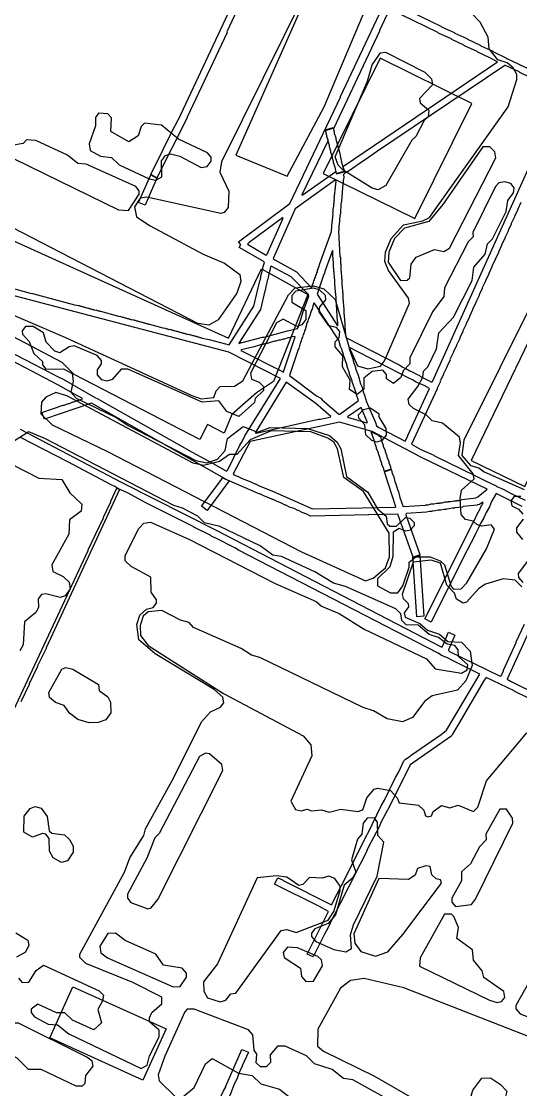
# Model space of a CAD drawing. Extents: x 1761 to 2705, y -3061 to -2273.
# Drawn here: x 2013.1 to 2160.9, y -2788.5 to -2472 of the extents above; entities that cross this region are included whole.
import ezdxf

# ---------------------------------------------------------------- set-up
doc = ezdxf.new("R2010")
doc.units = 0
for name, color, linetype in [('DOR_DOROZHKA', 40, 'CONTINUOUS'), ('DOR_LESTNICA', 6, 'CONTINUOUS'), ('DOR_TROPA_GRUNT', 42, 'CONTINUOUS'), ('DOR_TROTUAR', 8, 'CONTINUOUS'), ('PL_DETSKAYA', 1, 'CONTINUOUS'), ('ZEL_LES_DREVESNYE', 94, 'CONTINUOUS'), ('ZEL_SPUTNIK_DOP', 40, 'CONTINUOUS'), ('ZEL_YANDEX_SHEMA', 92, 'CONTINUOUS')]:
    doc.layers.add(name, color=color, linetype=linetype)

msp = doc.modelspace()

# ---------------------------------------------------------------- linework, layer by layer
at = {"layer": 'DOR_DOROZHKA'}
for points in [[(2103.553, -2411.855), (2074.004, -2475.126), (2074.008, -2475.326), (2062.243, -2500.393), (2062.247, -2500.593), (2053.225, -2518.297), (2051.403, -2517.336), (2058.597, -2502.973), (2058.793, -2502.769), (2059.46, -2501.254), (2059.656, -2501.05), (2078.016, -2461.733)], [(2009.705, -2550.854), (2015.745, -2552.525), (2016.447, -2552.61), (2028.825, -2555.944), (2029.528, -2556.029), (2029.932, -2556.22), (2030.232, -2556.214), (2030.636, -2556.405), (2030.936, -2556.399), (2031.341, -2556.59), (2031.641, -2556.583), (2032.045, -2556.775), (2032.345, -2556.768), (2032.749, -2556.96), (2033.049, -2556.953), (2033.454, -2557.145), (2033.754, -2557.138), (2034.158, -2557.33), (2034.458, -2557.323), (2034.862, -2557.514), (2035.162, -2557.508), (2035.567, -2557.699), (2035.867, -2557.693), (2036.271, -2557.884), (2036.571, -2557.878), (2041.906, -2559.363), (2042.608, -2559.448), (2043.013, -2559.639), (2043.313, -2559.633), (2043.717, -2559.824), (2044.017, -2559.818), (2044.421, -2560.009), (2044.721, -2560.003), (2045.126, -2560.194), (2045.426, -2560.188), (2045.83, -2560.379), (2046.13, -2560.373), (2046.534, -2560.564), (2046.834, -2560.557), (2047.239, -2560.749), (2047.539, -2560.742), (2047.943, -2560.934), (2048.243, -2560.927), (2048.647, -2561.119), (2048.947, -2561.112), (2049.352, -2561.303), (2049.652, -2561.297), (2050.056, -2561.488), (2050.356, -2561.482), (2050.761, -2561.673), (2051.061, -2561.667), (2054.987, -2562.783), (2055.689, -2562.867), (2056.093, -2563.059), (2056.393, -2563.052), (2056.798, -2563.244), (2057.098, -2563.237), (2057.502, -2563.429), (2057.802, -2563.422), (2058.206, -2563.613), (2058.506, -2563.607), (2058.911, -2563.798), (2059.211, -2563.792), (2059.615, -2563.983), (2059.915, -2563.977), (2060.319, -2564.168), (2060.619, -2564.162), (2061.024, -2564.353), (2061.324, -2564.347), (2061.728, -2564.538), (2062.028, -2564.531), (2062.432, -2564.723), (2062.732, -2564.716), (2063.137, -2564.908), (2063.437, -2564.901), (2063.841, -2565.093), (2064.141, -2565.086), (2064.546, -2565.277), (2064.846, -2565.271), (2065.25, -2565.462), (2065.55, -2565.456), (2065.954, -2565.647), (2066.254, -2565.641), (2066.659, -2565.832), (2068.77, -2566.287), (2074.607, -2567.861), (2081.963, -2556.397), (2083.701, -2548.855), (2083.892, -2548.451), (2084.16, -2546.944), (2084.351, -2546.54), (2084.71, -2544.631), (2085.084, -2543.422), (2084.676, -2543.031), (2077.584, -2538.982), (2078.065, -2538.071), (2077.448, -2537.284), (2092.611, -2525.951), (2107.638, -2494.41), (2107.633, -2494.21), (2125.713, -2455.799)], [(2121.987, -2468.587), (2119.117, -2474.652), (2119.121, -2474.852), (2105.541, -2503.86), (2105.536, -2503.66), (2105.334, -2503.564), (2103.345, -2504.108), (2103.049, -2504.314), (2103.81, -2507.099), (2103.818, -2507.499), (2096.157, -2523.373), (2096.259, -2523.471), (2106.213, -2516.452), (2106.219, -2516.752), (2106.428, -2517.148), (2108.717, -2516.598), (2108.811, -2516.296), (2108.491, -2515.402), (2108.481, -2514.902), (2154.137, -2484), (2151.809, -2482.75), (2148.272, -2481.125), (2148.068, -2480.93), (2144.328, -2479.21), (2144.124, -2479.014), (2140.587, -2477.389), (2140.383, -2477.194), (2136.644, -2475.474), (2136.439, -2475.278), (2122.183, -2468.382)], [(2123.042, -2466.463), (2137.298, -2473.358), (2137.503, -2473.554), (2141.242, -2475.274), (2141.446, -2475.47), (2144.983, -2477.094), (2145.187, -2477.29), (2148.927, -2479.01), (2149.131, -2479.206), (2152.668, -2480.83), (2152.872, -2481.026), (2156.611, -2482.746), (2156.816, -2482.942), (2171.272, -2489.833)], [(2170.313, -2491.755), (2160.709, -2487.16), (2160.504, -2486.964), (2156.461, -2485.051), (2156.261, -2485.055), (2118.295, -2510.688), (2115.24, -2512.855), (2113.561, -2513.892), (2110.507, -2516.059), (2108.828, -2517.096), (2108.535, -2517.402), (2108.552, -2518.203), (2108.371, -2519.107), (2108.389, -2519.907), (2108.291, -2520.009), (2107.903, -2525.22), (2107.723, -2526.125), (2107.579, -2528.729), (2107.398, -2529.633), (2107.254, -2532.238), (2107.156, -2532.34), (2107.091, -2533.942), (2106.993, -2534.044), (2107.46, -2541.738), (2107.562, -2541.836), (2107.605, -2543.836), (2107.707, -2543.934), (2107.75, -2545.934), (2107.853, -2546.032), (2107.898, -2548.132), (2108, -2548.23), (2108.043, -2550.23), (2108.145, -2550.328), (2108.189, -2552.328), (2108.291, -2552.426), (2108.336, -2554.526), (2108.438, -2554.624), (2108.482, -2556.624), (2108.584, -2556.722), (2108.627, -2558.722), (2108.729, -2558.82), (2108.772, -2560.82), (2108.875, -2560.918), (2108.92, -2563.018), (2109.022, -2563.116), (2109.065, -2565.116), (2109.174, -2565.514), (2109.378, -2565.709), (2124.961, -2573.777), (2126.076, -2574.453), (2126.984, -2574.834), (2128.1, -2575.51), (2129.008, -2575.891), (2130.124, -2576.567), (2131.032, -2576.948), (2131.339, -2577.241), (2134.676, -2578.87), (2134.871, -2578.666), (2182.605, -2472.58)], [(2161.041, -2525.673), (2160.082, -2527.595), (2160.086, -2527.795), (2159.127, -2529.716), (2159.131, -2529.916), (2158.172, -2531.838), (2158.177, -2532.038), (2157.218, -2533.96), (2157.222, -2534.16), (2156.263, -2536.082), (2156.267, -2536.282), (2155.308, -2538.203), (2155.313, -2538.403), (2154.354, -2540.325), (2154.358, -2540.525), (2153.399, -2542.447), (2153.403, -2542.647), (2152.444, -2544.568), (2152.448, -2544.768), (2151.489, -2546.69), (2151.494, -2546.89), (2150.535, -2548.812), (2150.539, -2549.012), (2149.58, -2550.934), (2149.584, -2551.134), (2148.625, -2553.055), (2148.63, -2553.255), (2147.671, -2555.177), (2147.675, -2555.377), (2146.716, -2557.299), (2146.72, -2557.499), (2145.761, -2559.42), (2145.766, -2559.62), (2144.807, -2561.542), (2144.811, -2561.742), (2143.852, -2563.664), (2143.856, -2563.864), (2142.897, -2565.786), (2142.902, -2565.986), (2141.943, -2567.907), (2141.947, -2568.107), (2140.988, -2570.029), (2140.992, -2570.229), (2140.033, -2572.151), (2140.038, -2572.351), (2139.079, -2574.273), (2139.083, -2574.473), (2138.124, -2576.394), (2138.128, -2576.594), (2137.169, -2578.516), (2137.174, -2578.716), (2136.215, -2580.638), (2136.219, -2580.838), (2128.671, -2597.309), (2131.405, -2598.851), (2135.245, -2600.569), (2135.449, -2600.765), (2147.379, -2606.51), (2150.516, -2608.143), (2153.749, -2609.574), (2153.853, -2609.772), (2155.773, -2610.631), (2158.101, -2611.881), (2162.246, -2613.893)], [(2006.479, -2568.233), (2021.757, -2576.107), (2023.985, -2577.36), (2025.5, -2578.027), (2035.024, -2583.524), (2035.529, -2583.714), (2063.687, -2599.614), (2069.863, -2602.982), (2073.815, -2605.298), (2074.206, -2604.889), (2077.851, -2597.607), (2078.623, -2596.29), (2079.29, -2594.774), (2089.83, -2577.838), (2074.552, -2569.964), (2009.551, -2552.959)], [(2161.385, -2615.712), (2153.698, -2611.876), (2152.35, -2614.307), (2151.683, -2615.822), (2150.719, -2617.544), (2150.052, -2619.059), (2149.088, -2620.781), (2148.421, -2622.296), (2147.457, -2624.018), (2146.79, -2625.533), (2145.826, -2627.254), (2145.159, -2628.77), (2144.963, -2628.974), (2134.412, -2650.013), (2132.59, -2649.052), (2146.688, -2620.833), (2146.884, -2620.628), (2148.51, -2617.191), (2148.706, -2616.987), (2149.374, -2615.472), (2149.569, -2615.267), (2149.856, -2614.661), (2149.752, -2614.463), (2148.767, -2615.185), (2148.167, -2615.198), (2148.069, -2615.3), (2143.978, -2615.788), (2143.88, -2615.891), (2141.484, -2616.142), (2141.386, -2616.245), (2140.686, -2616.26), (2139.79, -2616.479), (2138.99, -2616.496), (2138.893, -2616.599), (2138.193, -2616.614), (2137.297, -2616.833), (2136.497, -2616.851), (2135.601, -2617.07), (2134.801, -2617.087), (2134.703, -2617.189), (2134.003, -2617.205), (2133.107, -2617.424), (2127.014, -2617.856), (2126.922, -2618.258), (2131.077, -2629.974), (2130.882, -2630.179), (2129.092, -2630.718), (2124.616, -2618.008), (2098.714, -2618.567), (2097.601, -2617.991), (2096.29, -2617.519), (2095.177, -2616.943), (2094.977, -2616.947), (2093.864, -2616.371), (2092.553, -2615.899), (2091.44, -2615.323), (2091.24, -2615.327), (2090.127, -2614.751), (2088.816, -2614.279), (2087.703, -2613.703), (2087.503, -2613.707), (2086.39, -2613.131), (2085.079, -2612.659), (2083.966, -2612.082), (2083.766, -2612.087), (2073.969, -2607.796), (2033.859, -2585.15), (2019.953, -2589.853), (2019.21, -2587.868), (2025.467, -2585.732), (2025.767, -2585.726), (2027.056, -2585.197), (2027.356, -2585.191), (2028.348, -2584.769), (2028.648, -2584.763), (2029.937, -2584.235), (2030.237, -2584.228), (2031.228, -2583.807), (2030.922, -2583.513), (2029.709, -2582.939), (2023.935, -2579.662), (2006.127, -2570.442)], [(2012.713, -2592.811), (2042.871, -2608.668), (2070.588, -2622.677), (2137.574, -2657.448), (2137.77, -2657.244), (2139.579, -2653.003), (2141.499, -2653.862), (2139.591, -2658.205), (2139.7, -2658.603), (2154.867, -2665.979), (2155.165, -2665.873), (2155.835, -2664.458), (2155.831, -2664.258), (2159.656, -2656.071), (2159.652, -2655.871), (2162.139, -2650.614)], [(2166.549, -2674.131), (2159.269, -2670.587), (2159.065, -2670.391), (2150.774, -2666.368), (2150.191, -2667.181), (2142.665, -2680.05), (2140.827, -2682.991), (2140.638, -2683.496), (2140.247, -2683.905), (2128.221, -2692.269), (2122.18, -2704.405), (2119.682, -2709.162), (2119.014, -2710.677), (2115.748, -2716.951), (2115.08, -2718.466), (2111.814, -2724.74), (2111.146, -2726.255), (2108.648, -2731.011), (2107.98, -2732.527), (2107.017, -2734.248), (2106.349, -2735.764), (2105.386, -2737.485), (2103.855, -2740.72), (2102.891, -2742.442), (2099.536, -2749.218), (2097.716, -2748.357), (2104.047, -2735.713), (2101.212, -2734.174), (2088.064, -2727.654), (2089.023, -2725.733), (2090.439, -2726.402), (2090.643, -2726.598), (2104.906, -2733.794), (2105.486, -2732.881), (2106.154, -2731.366), (2107.117, -2729.644), (2107.785, -2728.129), (2107.981, -2727.924), (2115.459, -2712.855), (2115.655, -2712.651), (2119.68, -2704.459), (2120.643, -2702.738), (2123.901, -2696.064), (2124.864, -2694.342), (2126.395, -2691.107), (2126.884, -2690.597), (2128.267, -2689.766), (2128.561, -2689.46), (2137.432, -2683.265), (2139.006, -2682.03), (2148.852, -2665.409), (2139.952, -2660.999), (2139.748, -2660.803), (2137.526, -2659.851), (2136.511, -2659.172), (2077.42, -2628.632), (2076.305, -2627.956), (2070.74, -2625.075), (2069.529, -2624.601), (2069.223, -2624.307), (2064.166, -2621.815), (2063.962, -2621.619), (2050.206, -2614.713), (2044.538, -2611.734), (2041.708, -2610.394), (2040.795, -2609.814), (2039.886, -2609.433), (2026.83, -2602.511), (2012.867, -2595.309)], [(2164.82, -2649.656), (2156.989, -2666.934), (2158.104, -2667.61), (2165.991, -2671.442)]]:
    msp.add_lwpolyline(points, dxfattribs=at)
for points in [[(2098.951, -2550.827), (2099.149, -2550.723), (2099.428, -2549.716), (2099.621, -2549.412), (2099.71, -2548.909), (2099.904, -2548.605), (2099.993, -2548.103), (2100.187, -2547.799), (2100.276, -2547.296), (2100.469, -2546.992), (2100.559, -2546.49), (2100.752, -2546.186), (2100.841, -2545.683), (2101.035, -2545.379), (2101.124, -2544.877), (2101.318, -2544.573), (2101.407, -2544.07), (2104.897, -2534.29), (2105.133, -2531.283), (2105.23, -2531.181), (2105.213, -2530.381), (2105.311, -2530.279), (2105.294, -2529.479), (2105.392, -2529.377), (2105.374, -2528.577), (2105.472, -2528.474), (2105.455, -2527.674), (2105.635, -2526.77), (2105.618, -2525.97), (2105.716, -2525.868), (2105.699, -2525.068), (2105.796, -2524.966), (2105.779, -2524.166), (2105.877, -2524.063), (2105.86, -2523.263), (2105.958, -2523.161), (2106.023, -2521.559), (2106.121, -2521.457), (2106.104, -2520.657), (2106.201, -2520.555), (2106.184, -2519.754), (2106.282, -2519.652), (2106.269, -2519.052), (2106.167, -2518.954), (2094.146, -2527.519), (2087.661, -2542.266), (2088.169, -2542.655), (2094.55, -2546.22)], [(2080.065, -2538.028), (2085.435, -2541.114), (2085.837, -2541.205), (2090.604, -2530.296), (2090.402, -2530.201), (2080.554, -2537.517)], [(2106.7, -2562.165), (2106.798, -2562.063), (2106.777, -2561.063), (2106.674, -2560.965), (2106.193, -2552.571), (2106.091, -2552.474), (2106.047, -2550.473), (2105.945, -2550.376), (2105.902, -2548.375), (2105.8, -2548.278), (2105.755, -2546.178), (2105.652, -2546.08), (2105.464, -2541.982), (2105.362, -2541.884), (2105.321, -2539.984), (2105.218, -2539.886), (2102.952, -2546.138), (2102.863, -2546.64), (2102.48, -2547.449), (2100.695, -2552.79)], [(2077.496, -2567.299), (2077.598, -2567.397), (2078.094, -2567.186), (2078.494, -2567.177), (2084.562, -2565.545), (2084.962, -2565.537), (2091.925, -2563.685), (2094.913, -2563.02), (2095.106, -2562.716), (2095.382, -2561.61), (2095.576, -2561.305), (2096.605, -2557.981), (2098.208, -2553.444), (2098.097, -2552.946), (2092.98, -2547.654), (2087.108, -2544.479), (2086.912, -2544.684), (2086.736, -2545.788), (2086.269, -2547.299), (2086.092, -2548.403), (2085.901, -2548.808), (2085.725, -2549.912), (2085.533, -2550.316), (2085.357, -2551.421), (2085.166, -2551.825), (2083.885, -2557.356)], [(2107.366, -2588.365), (2112.982, -2584.341), (2112.239, -2582.356), (2112.233, -2582.056), (2111.061, -2578.78), (2111.055, -2578.48), (2110.312, -2576.495), (2110.305, -2576.195), (2109.562, -2574.21), (2109.555, -2573.91), (2108.384, -2570.634), (2108.378, -2570.333), (2108.062, -2569.64), (2108.056, -2569.34), (2107.634, -2568.349), (2107.093, -2566.459), (2099.851, -2555.41), (2099.655, -2555.614), (2099.566, -2556.116), (2099.372, -2556.421), (2099.19, -2557.225), (2098.996, -2557.529), (2098.344, -2559.745), (2098.15, -2560.049), (2097.967, -2560.853), (2097.774, -2561.158), (2097.121, -2563.373), (2096.928, -2563.677), (2096.745, -2564.482), (2096.552, -2564.786), (2096.369, -2565.59), (2096.175, -2565.895), (2095.993, -2566.699), (2095.799, -2567.003), (2095.616, -2567.808), (2095.423, -2568.112), (2095.24, -2568.916), (2095.047, -2569.221), (2092.511, -2576.88), (2100.545, -2582.909), (2101.762, -2583.683), (2102.173, -2584.175), (2107.166, -2588.369)], [(2094.164, -2565.438), (2094.062, -2565.34), (2093.264, -2565.457), (2092.371, -2565.777), (2091.971, -2565.785), (2091.077, -2566.105), (2090.677, -2566.114), (2089.784, -2566.433), (2089.384, -2566.442), (2088.49, -2566.761), (2088.09, -2566.77), (2087.196, -2567.089), (2086.796, -2567.098), (2085.903, -2567.417), (2085.503, -2567.426), (2084.609, -2567.745), (2084.209, -2567.754), (2083.316, -2568.074), (2082.916, -2568.082), (2082.022, -2568.402), (2078.239, -2569.284), (2078.144, -2569.486), (2090.282, -2575.627), (2090.487, -2575.823), (2090.687, -2575.818)], [(2126.749, -2596.35), (2127.519, -2594.933), (2127.514, -2594.733), (2133.917, -2580.787), (2132.397, -2579.92), (2129.973, -2578.872), (2128.958, -2578.193), (2127.847, -2577.717), (2110.241, -2568.592), (2110.15, -2568.995), (2111.321, -2572.271), (2111.327, -2572.571), (2112.071, -2574.556), (2112.077, -2574.856), (2112.82, -2576.841), (2113.577, -2579.426), (2113.998, -2580.417), (2114.326, -2581.711), (2114.748, -2582.702), (2115.291, -2584.692), (2117.925, -2590.838), (2118.247, -2591.832), (2118.958, -2592.316)], [(2082.373, -2593.907), (2082.675, -2594.001), (2101.096, -2589.901), (2101.596, -2589.89), (2104.584, -2589.225), (2104.779, -2589.021), (2100.295, -2585.216), (2091.554, -2578.901)], [(2115.625, -2590.888), (2113.728, -2586.426), (2109.686, -2589.215), (2109.89, -2589.411), (2111.801, -2589.87), (2115.427, -2590.992)], [(2075.832, -2606.055), (2076.039, -2606.351), (2077.349, -2606.823), (2078.462, -2607.399), (2081.086, -2608.443), (2082.199, -2609.019), (2082.399, -2609.015), (2083.512, -2609.591), (2087.247, -2611.111), (2099.369, -2616.452), (2123.87, -2615.923), (2123.968, -2615.821), (2120.643, -2605.487), (2120.839, -2605.283), (2121.139, -2605.276), (2122.528, -2604.746), (2122.732, -2604.942), (2122.954, -2605.937), (2123.269, -2606.631), (2123.706, -2608.322), (2124.021, -2609.016), (2124.458, -2610.707), (2124.773, -2611.401), (2125.21, -2613.092), (2126.17, -2615.873), (2126.268, -2615.771), (2132.762, -2615.33), (2132.86, -2615.228), (2133.56, -2615.213), (2134.456, -2614.994), (2135.256, -2614.976), (2136.151, -2614.757), (2136.951, -2614.74), (2137.049, -2614.637), (2137.749, -2614.622), (2138.645, -2614.403), (2139.445, -2614.386), (2139.543, -2614.283), (2140.243, -2614.268), (2141.139, -2614.049), (2141.939, -2614.032), (2142.037, -2613.929), (2142.737, -2613.914), (2143.632, -2613.695), (2147.724, -2613.206), (2148.317, -2612.893), (2151.07, -2610.633), (2131.355, -2601.153), (2128.62, -2599.612), (2116.984, -2593.56), (2107.318, -2590.767), (2080.827, -2596.442)], [(2064.085, -2807.914), (2069.915, -2795.281), (2070.111, -2795.077), (2072.979, -2788.912), (2073.653, -2787.697), (2073.649, -2787.497), (2078.418, -2776.688), (2080.336, -2777.447), (2078.522, -2781.488), (2078.526, -2781.688), (2077.95, -2782.801), (2076.81, -2785.627), (2076.139, -2786.943), (2074.999, -2789.769), (2070.978, -2798.16), (2070.782, -2798.364), (2067.816, -2804.632), (2066.961, -2806.751), (2066.005, -2808.773)]]:
    msp.add_lwpolyline(points, close=True, dxfattribs=at)
at = {"layer": 'DOR_LESTNICA'}
for points in [[(2047.78, -2525.619), (2051.406, -2517.436), (2053.227, -2518.397), (2053.325, -2518.295), (2051.511, -2522.337), (2049.8, -2526.476)], [(2120.739, -2605.285), (2120.537, -2605.189), (2120.424, -2604.591), (2119.896, -2603.302), (2119.889, -2603.002), (2119.361, -2601.713), (2119.354, -2601.413), (2118.826, -2600.123), (2118.82, -2599.823), (2118.292, -2598.534), (2118.285, -2598.234), (2117.757, -2596.945), (2117.751, -2596.645), (2116.684, -2593.566), (2118.908, -2594.619), (2119.418, -2595.108), (2119.744, -2596.302), (2120.272, -2597.591), (2120.279, -2597.891), (2120.807, -2599.18), (2120.813, -2599.48), (2121.342, -2600.769), (2121.348, -2601.069), (2121.876, -2602.359), (2121.883, -2602.659), (2122.411, -2603.948), (2122.417, -2604.248), (2122.626, -2604.644)], [(2066.435, -2615.663), (2072.756, -2607.222), (2074.677, -2608.181), (2068.163, -2616.926)], [(2130.175, -2648.403), (2128.99, -2630.62), (2129.195, -2630.815), (2130.286, -2630.392), (2131.084, -2630.274), (2132.273, -2648.258)]]:
    msp.add_lwpolyline(points, close=True, dxfattribs=at)
at = {"layer": 'DOR_TROPA_GRUNT'}
msp.add_lwpolyline([(2010.241, -2677.509), (2032.901, -2628.794), (2032.896, -2628.594), (2037.394, -2619.092), (2037.389, -2618.892), (2039.592, -2614.342), (2039.588, -2614.142), (2041.406, -2610.301), (2042.214, -2610.683), (2020.416, -2657.579), (2020.42, -2657.779), (2017.93, -2662.935), (2017.934, -2663.135), (2015.445, -2668.292), (2015.449, -2668.492), (2012.959, -2673.648)], dxfattribs=at)
at = {"layer": 'DOR_TROTUAR'}
msp.add_lwpolyline([(2106.426, -2517.048), (2105.985, -2515.156), (2105.557, -2513.865), (2105.548, -2513.465), (2105.229, -2512.571), (2105.22, -2512.171), (2104.792, -2510.88), (2104.783, -2510.48), (2104.355, -2509.188), (2104.346, -2508.788), (2103.918, -2507.497), (2103.91, -2507.097), (2103.59, -2506.203), (2103.582, -2505.803), (2103.149, -2504.312), (2105.336, -2503.664), (2105.436, -2503.662), (2105.76, -2504.756), (2105.769, -2505.156), (2106.197, -2506.447), (2106.205, -2506.847), (2107.29, -2510.726), (2107.955, -2513.713), (2108.715, -2516.498)], close=True, dxfattribs=at)
at = {"layer": 'PL_DETSKAYA'}
for points in [[(2119.401, -2482.888), (2102.479, -2517.064), (2129.628, -2530.445), (2146.544, -2496.269)], [(2021.515, -2773.202), (2028.398, -2758.08), (2055.977, -2770.571), (2049.094, -2785.693)]]:
    msp.add_lwpolyline(points, close=True, dxfattribs=at)
at = {"layer": 'ZEL_LES_DREVESNYE'}
for points in [[(2139.718, -2398.487), (2125.195, -2402.201), (2076.611, -2511.597), (2091.813, -2517.826), (2102.778, -2497.257), (2144.114, -2399.331)], [(2146.265, -2602.115), (2162.154, -2609.856), (2204.822, -2521.092), (2282.897, -2558.073), (2270.343, -2547.157), (2237.252, -2527.512), (2215.215, -2502.739), (2200.337, -2490.032)], [(2084.219, -2545.295), (2097.904, -2552.882), (2087.785, -2578.661), (2082.718, -2582.036), (2075.429, -2588.475), (2073.177, -2593.998), (2068.208, -2591.417), (2065.956, -2595.916), (2028.729, -2576.638), (2025.202, -2573.032), (2003.203, -2561.552), (1995.849, -2576.262), (1991.339, -2573.403), (1986.732, -2561.681), (1984.388, -2544.47), (1985.435, -2531.933), (1986.534, -2526.076), (2074.437, -2565.896)]]:
    msp.add_lwpolyline(points, close=True, dxfattribs=at)
at = {"layer": 'ZEL_SPUTNIK_DOP'}
for points in [[(2035.03, -2500.431), (2035.084, -2502.931), (2033.198, -2508.225), (2033.491, -2510.219), (2036.529, -2511.905), (2039.79, -2512.334), (2042.089, -2514.536), (2050.931, -2518.597), (2052.942, -2519.054), (2054.67, -2518.016), (2054.568, -2513.266), (2055.785, -2511.739), (2057.275, -2511.206), (2060.041, -2511.897), (2066.367, -2515.262), (2068.112, -2514.974), (2069.329, -2513.447), (2069.302, -2512.197), (2068.275, -2510.968), (2059.683, -2506.902), (2054.591, -2502.76), (2049.574, -2502.118), (2048.596, -2503.139), (2047.655, -2505.911), (2044.943, -2507.721), (2039.622, -2504.584), (2039.786, -2500.578), (2038.759, -2499.35), (2036.003, -2499.159)], [(2009.223, -2509.993), (2009.506, -2511.488), (2011.033, -2512.706), (2041.875, -2527.797), (2044.88, -2527.983), (2048.028, -2523.162), (2048.006, -2522.162), (2046.979, -2520.934), (2032.327, -2514.247), (2029.822, -2514.051), (2026.767, -2511.615), (2017.42, -2507.315), (2014.664, -2507.124), (2013.686, -2508.146), (2010.196, -2508.722)], [(2151.78, -2509.164), (2149.78, -2509.207), (2137.891, -2526.223), (2133.749, -2531.315), (2126.536, -2533.222), (2123.601, -2536.287), (2121.937, -2540.325), (2121.752, -2543.331), (2125.371, -2548.755), (2127.371, -2548.712), (2128.105, -2547.946), (2128.518, -2543.935), (2129.975, -2541.902), (2135.427, -2539.533), (2138.193, -2540.224), (2139.922, -2539.186), (2153.6, -2512.377), (2153.312, -2510.632)], [(2159.045, -2521.264), (2158.018, -2520.035), (2156.257, -2519.573), (2154.512, -2519.861), (2153.534, -2520.882), (2146.825, -2534.534), (2146.852, -2535.785), (2145.384, -2537.317), (2138.426, -2550.974), (2138.23, -2553.48), (2134.827, -2558.056), (2128.118, -2571.708), (2128.156, -2573.458), (2126.199, -2575.501), (2125.492, -2577.518), (2123.28, -2579.316), (2121.247, -2577.859), (2121.22, -2576.609), (2120.193, -2575.381), (2116.948, -2575.701), (2114.492, -2577.755), (2114.562, -2581.005), (2112.594, -2582.549), (2110.312, -2581.097), (2110.502, -2578.342), (2108.166, -2574.39), (2108.345, -2571.135), (2106.036, -2568.433), (2106.003, -2566.933), (2107.226, -2565.656), (2107.439, -2563.9), (2106.412, -2562.672), (2104.151, -2562.22), (2101.309, -2558.03), (2101.526, -2556.524), (2103.233, -2554.486), (2103.206, -2553.236), (2101.418, -2551.524), (2099.657, -2551.062), (2094.423, -2551.925), (2093.2, -2553.202), (2093.243, -2555.202), (2097.298, -2557.616), (2097.357, -2560.366), (2096.139, -2561.893), (2094.65, -2562.426), (2090.601, -2560.262), (2088.623, -2561.305), (2080.941, -2576.229), (2081.229, -2577.974), (2083.501, -2578.925), (2084.778, -2580.148), (2084.805, -2581.398), (2082.353, -2583.702), (2082.13, -2584.958), (2077.466, -2589.061), (2073.934, -2587.636), (2071.613, -2584.435), (2066.619, -2584.793), (2044.646, -2575.012), (2042.646, -2575.055), (2039.96, -2578.115), (2038.471, -2578.647), (2036.96, -2578.18), (2035.678, -2576.707), (2035.645, -2575.207), (2036.858, -2573.43), (2036.836, -2572.429), (2035.554, -2570.956), (2028.738, -2568.102), (2027.244, -2568.385), (2024.531, -2570.194), (2023.02, -2569.726), (2020.461, -2567.03), (2019.651, -2564.296), (2016.608, -2562.361), (2014.358, -2562.41), (2013.385, -2563.681), (2013.406, -2564.681), (2015.455, -2566.888), (2016.781, -2570.362), (2019.335, -2572.808), (2019.357, -2573.808), (2020.384, -2575.036), (2025.634, -2574.923), (2028.167, -2576.369), (2028.465, -2578.613), (2027.785, -2581.88), (2029.323, -2583.598), (2041.204, -2589.344), (2044.758, -2591.768), (2064.741, -2602.092), (2068.008, -2602.772), (2071.236, -2601.702), (2073.432, -2599.153), (2074.107, -2595.637), (2078.781, -2592.034), (2083.069, -2593.692), (2086.792, -2592.361), (2097.804, -2592.623), (2104.353, -2594.733), (2106.646, -2596.685), (2107.689, -2598.663), (2109.368, -2606.881), (2115.721, -2611.496), (2118.579, -2616.437), (2121.128, -2618.633), (2121.426, -2620.878), (2122.193, -2621.612), (2124.193, -2621.569), (2126.889, -2619.009), (2128.144, -2619.232), (2129.421, -2620.455), (2129.443, -2621.455), (2128.22, -2622.732), (2126.975, -2623.009), (2124.959, -2622.302), (2123.231, -2623.34), (2123.137, -2630.596), (2122.202, -2633.618), (2118.527, -2637.199), (2118.571, -2639.199), (2122.369, -2641.368), (2124.619, -2641.32), (2126.076, -2639.287), (2127.958, -2633.744), (2127.925, -2632.244), (2129.893, -2630.7), (2134.143, -2630.608), (2137.17, -2631.794), (2138.447, -2633.017), (2140.338, -2639.479), (2141.104, -2640.213), (2143.354, -2640.165), (2145.067, -2638.377), (2150.851, -2628.246), (2153.227, -2622.442), (2152.2, -2621.214), (2149.455, -2621.523), (2147.944, -2621.055), (2146.922, -2620.077), (2144.661, -2619.626), (2143.379, -2618.153), (2143.026, -2613.408), (2143.472, -2610.897), (2147.152, -2607.565), (2146.87, -2606.071), (2142.501, -2600.662), (2143.17, -2596.896), (2142.882, -2595.151), (2137.79, -2591.009), (2134.774, -2590.324), (2132.986, -2588.612), (2129.192, -2586.692), (2127.915, -2585.469), (2127.633, -2583.975), (2130.552, -2580.16), (2131.992, -2577.377), (2132.205, -2575.622), (2133.428, -2574.345), (2136.064, -2569.035), (2136.712, -2564.268), (2141.115, -2559.671), (2146.633, -2548.796), (2147.046, -2544.785), (2150.466, -2540.959), (2151.151, -2537.943), (2152.619, -2536.41), (2156.696, -2528.318), (2157.126, -2525.057), (2158.827, -2522.769)], [(2114.441, -2587.011), (2116.431, -2586.468), (2118.969, -2588.164), (2118.99, -2589.164), (2121.066, -2592.621), (2121.109, -2594.621), (2119.892, -2596.148), (2118.402, -2596.681), (2116.891, -2596.213), (2115.103, -2594.501), (2114.789, -2591.506), (2112.995, -2589.544), (2112.974, -2588.544)], [(2025.057, -2663.982), (2026.296, -2663.455), (2028.307, -2663.911), (2035.91, -2668.5), (2036.198, -2670.244), (2038.741, -2672.19), (2039.524, -2673.674), (2039.594, -2676.924), (2038.137, -2678.957), (2035.903, -2679.756), (2033.153, -2679.815), (2029.881, -2678.885), (2027.338, -2676.939), (2025.789, -2674.721), (2023.268, -2673.775), (2021.485, -2672.313), (2021.203, -2670.818)], [(2068.871, -2689.049), (2067.616, -2688.825), (2065.887, -2689.863), (2053.873, -2712.635), (2052.65, -2713.912), (2050.279, -2719.966), (2044.506, -2730.596), (2044.533, -2731.846), (2045.56, -2733.075), (2050.603, -2734.967), (2051.598, -2734.695), (2053.544, -2732.152), (2072.729, -2693.968), (2072.442, -2692.223)], [(2015.692, -2705.205), (2017.182, -2704.673), (2018.942, -2705.135), (2020.747, -2707.597), (2021.338, -2711.837), (2022.105, -2712.571), (2025.866, -2712.99), (2027.398, -2714.457), (2028.441, -2716.436), (2028.479, -2718.186), (2026.783, -2720.724), (2025.044, -2721.262), (2022.511, -2719.816), (2021.468, -2717.837), (2021.387, -2714.087), (2020.36, -2712.859), (2019.355, -2712.63), (2016.376, -2713.695), (2013.843, -2712.249), (2013.991, -2707.493)], [(2156.77, -2705.409), (2154.77, -2705.452), (2150.677, -2712.794), (2150.714, -2714.544), (2148.758, -2716.588), (2146.115, -2721.647), (2143.414, -2723.957), (2143.473, -2726.707), (2140.581, -2731.772), (2140.608, -2733.022), (2141.635, -2734.251), (2146.375, -2733.648), (2147.592, -2732.121), (2158.612, -2709.621), (2158.58, -2708.121)], [(2117.556, -2708.007), (2115.556, -2708.05), (2114.338, -2709.577), (2113.908, -2712.838), (2112.691, -2714.365), (2110.82, -2720.409), (2112.151, -2724.132), (2111.189, -2725.904), (2108.732, -2727.958), (2106.171, -2736.768), (2103.975, -2739.317), (2100.007, -2740.903), (2099.034, -2742.175), (2099.056, -2743.175), (2100.338, -2744.648), (2105.643, -2747.035), (2109.159, -2747.709), (2110.887, -2746.671), (2110.551, -2742.676), (2111.486, -2739.655), (2118.429, -2725.247), (2120.463, -2715.198), (2118.669, -2713.236), (2118.583, -2709.235)], [(2177.626, -2732.973), (2175.616, -2732.516), (2172.898, -2734.075), (2172.68, -2735.581), (2173.473, -2737.565), (2172.522, -2739.837), (2167.689, -2747.695), (2167.238, -2749.956), (2159.529, -2763.63), (2159.551, -2764.63), (2160.833, -2766.103), (2163.355, -2767.049), (2165.333, -2766.006), (2166.193, -2759.484), (2168.873, -2756.174), (2170.862, -2755.631), (2176.152, -2745.761), (2175.582, -2742.522), (2176.538, -2740.5), (2178.006, -2738.968), (2179.251, -2738.691), (2180.708, -2736.658), (2180.42, -2734.913)], [(2138.434, -2736.571), (2131.209, -2749.484), (2131.013, -2751.989), (2151.741, -2762.047), (2154.007, -2762.748), (2155.252, -2762.471), (2156.225, -2761.2), (2155.937, -2759.455), (2150.095, -2755.329), (2149.552, -2753.34), (2146.981, -2750.144), (2146.666, -2747.149), (2142.091, -2743.746), (2142.52, -2740.485), (2141.2, -2737.262), (2140.434, -2736.528)], [(2036.335, -2746.031), (2036.628, -2748.026), (2038.66, -2749.482), (2058.106, -2758.067), (2060.106, -2758.024), (2062.047, -2755.23), (2062.02, -2753.98), (2060.737, -2752.507), (2055.215, -2751.626), (2052.895, -2748.424), (2043.803, -2744.369), (2041.004, -2742.178), (2038.754, -2742.227)], [(2091.87, -2746.332), (2090.653, -2747.859), (2090.935, -2749.353), (2095.755, -2752.501), (2096.059, -2754.996), (2097.342, -2756.469), (2099.592, -2756.42), (2102.245, -2751.861), (2101.957, -2750.116), (2100.936, -2749.137), (2094.876, -2746.517)], [(2004.927, -2774.224), (2004.949, -2775.224), (2005.976, -2776.452), (2011.786, -2779.078), (2015.111, -2782.508), (2018.862, -2782.427), (2029.226, -2787.456), (2031.226, -2787.413), (2031.96, -2786.647), (2032.161, -2784.391), (2034.352, -2781.592), (2034.069, -2780.098), (2032.542, -2778.88), (2012.314, -2768.811), (2010.314, -2768.855), (2007.39, -2772.42), (2006.145, -2772.697)]]:
    msp.add_lwpolyline(points, close=True, dxfattribs=at)
for points in [[(2012.278, -2755.555), (2013.305, -2756.784), (2015.305, -2756.741), (2017.48, -2753.192), (2019.697, -2751.643), (2036.121, -2759.292), (2037.398, -2760.515), (2037.186, -2762.271), (2035.74, -2764.803), (2036.826, -2768.782), (2034.619, -2770.831), (2028.304, -2767.966), (2026.005, -2765.764), (2023.505, -2765.818), (2017.946, -2763.187), (2015.978, -2764.73), (2016, -2765.73), (2017.027, -2766.959), (2021.075, -2769.122), (2023.831, -2769.313), (2027.141, -2771.993), (2048.624, -2782.284), (2050.353, -2781.247), (2051.043, -2778.48), (2053.924, -2772.915), (2053.881, -2770.915), (2051.077, -2768.474), (2051.05, -2767.224), (2051.768, -2765.708), (2054.714, -2763.143), (2054.671, -2761.143), (2046.073, -2756.826), (2032.193, -2751.123), (2030.405, -2749.411), (2030.383, -2748.411), (2043.615, -2724.112), (2045.273, -2719.824), (2049.383, -2713.232), (2049.84, -2711.221), (2058.266, -2696.031), (2066.416, -2679.597), (2069.101, -2676.537), (2072.074, -2675.222), (2073.047, -2673.95), (2072.759, -2672.206), (2070.211, -2670.01), (2052.722, -2659.382), (2047.88, -2655.234), (2047.283, -2650.745), (2048.223, -2647.973), (2050.186, -2646.18), (2052.175, -2645.636), (2053.148, -2644.365), (2053.126, -2643.365), (2051.578, -2641.147), (2051.48, -2636.647), (2045.66, -2633.521), (2043.872, -2631.809), (2043.84, -2630.308), (2047.917, -2622.216), (2049.385, -2620.684), (2051.379, -2620.39), (2062.743, -2625.398), (2088.292, -2638.603), (2100.411, -2643.844), (2101.944, -2645.311), (2107.243, -2647.448), (2114.596, -2652.042), (2133.047, -2660.898), (2135.612, -2663.844), (2143.394, -2665.177), (2145.123, -2664.139), (2145.341, -2662.633), (2142.536, -2660.193), (2142.493, -2658.193), (2141.466, -2656.964), (2139.205, -2656.513), (2136.662, -2654.567), (2133.89, -2653.626), (2130.58, -2650.946), (2127.075, -2650.772), (2125.798, -2649.549), (2125.505, -2647.554), (2123.972, -2646.086), (2109.07, -2639.404), (2105.548, -2638.48), (2099.972, -2635.099), (2090.119, -2630.559), (2087.608, -2630.113), (2083.799, -2627.444), (2071.918, -2621.698), (2067.391, -2620.545), (2065.348, -2618.588), (2060.793, -2616.185), (2058.277, -2615.489), (2020.077, -2595.553), (2015.283, -2593.656), (2011.087, -2596.248)], [(2010.744, -2603.509), (2018.33, -2607.347), (2025.092, -2607.702), (2027.428, -2611.653), (2031.004, -2615.078), (2030.797, -2617.083), (2027.351, -2619.659), (2027.193, -2623.915), (2022.137, -2633.029), (2022.43, -2635.023), (2025.463, -2636.458), (2027.251, -2638.171), (2027.544, -2640.165), (2026.087, -2642.198), (2024.598, -2642.73), (2020.321, -2641.572), (2019.076, -2641.849), (2018.103, -2643.121), (2018.157, -2645.621), (2017.439, -2647.137), (2013.998, -2649.963), (2013.644, -2656.724), (2012.682, -2658.496)], [(2161.022, -2612.769), (2159.022, -2612.812), (2158.049, -2614.084), (2158.331, -2615.578), (2160.353, -2616.535), (2161.635, -2618.008)], [(2161.668, -2619.508), (2159.722, -2622.052), (2159.749, -2623.302), (2161.547, -2625.514)], [(2162.938, -2631.987), (2160.263, -2635.547), (2160.29, -2636.797), (2161.573, -2638.27)], [(2011.486, -2742.065), (2015.035, -2744.24), (2015.317, -2745.735), (2014.361, -2747.756), (2011.643, -2749.316)], [(2123.887, -2792.664), (2111.23, -2785.684), (2108.469, -2785.244), (2105.16, -2782.564), (2099.871, -2780.927), (2097.567, -2778.475), (2091.252, -2775.61), (2089.002, -2775.659), (2086.806, -2778.208), (2086.855, -2780.458), (2085.631, -2781.735), (2083.881, -2781.773), (2082.604, -2780.55), (2082.8, -2778.044), (2082.023, -2776.81), (2081.676, -2772.315), (2080.394, -2770.842), (2064.252, -2764.688), (2062.252, -2764.731), (2061.518, -2765.497), (2055.549, -2778.633), (2053.668, -2784.176), (2053.955, -2785.921), (2058.814, -2790.819)], [(2060.814, -2790.776), (2064.255, -2787.95), (2067.603, -2780.874), (2069.571, -2779.33), (2077.419, -2783.663), (2081.435, -2784.327), (2083.989, -2786.773), (2089.528, -2788.404), (2093.343, -2791.323)]]:
    msp.add_lwpolyline(points, dxfattribs=at)
at = {"layer": 'ZEL_YANDEX_SHEMA'}
for points in [[(2121.47, -2414.519), (2072.335, -2513.632), (2071.9, -2516.643), (2074.524, -2522.339), (2074.377, -2527.095), (2073.159, -2528.622), (2072.164, -2528.894), (2050.3, -2524.114), (2048.305, -2524.407), (2046.609, -2526.945), (2047.174, -2529.934), (2051.233, -2532.598), (2066.923, -2541.013), (2073.233, -2543.628), (2077.809, -2547.031), (2078.102, -2549.026), (2076.928, -2552.553), (2071.345, -2560.428), (2068.627, -2561.987), (2065.366, -2561.558), (1990.237, -2522.66)], [(2004.978, -2556.609), (2026.184, -2565.656), (2063.575, -2582.857), (2066.347, -2583.798), (2070.092, -2583.467), (2070.799, -2581.451), (2072.022, -2580.174), (2076.272, -2580.082), (2078.74, -2578.528), (2092.195, -2552.974), (2094.152, -2550.931), (2099.641, -2550.312), (2102.663, -2551.247), (2105.983, -2554.427), (2110.036, -2568.347), (2112.66, -2574.043), (2115.682, -2574.978), (2119.416, -2574.147), (2120.634, -2572.62), (2128.017, -2555.452), (2127.734, -2553.957), (2121.806, -2545.831), (2120.746, -2543.102), (2120.937, -2540.347), (2122.601, -2536.309), (2126.264, -2532.227), (2131.993, -2531.103), (2133.972, -2530.06), (2157.276, -2497.289), (2159.853, -2489.229), (2159.821, -2487.729), (2158.778, -2485.751), (2156.995, -2484.289), (2154.223, -2483.348), (2151.653, -2480.152), (2151.327, -2476.657), (2148.98, -2472.205), (2146.421, -2469.509)], [(2186.819, -2510.158), (2144.154, -2596.124), (2143.501, -2600.641), (2146.066, -2603.587), (2148.582, -2604.283), (2150.109, -2605.501), (2161.979, -2610.747)], [(2161.35, -2639.526), (2159.307, -2637.569), (2155.796, -2637.144), (2150.578, -2638.758), (2148.605, -2640.051), (2144.941, -2644.132), (2143.946, -2644.404), (2141.919, -2643.197), (2141.381, -2641.458), (2139.077, -2639.006), (2137.187, -2632.544), (2134.415, -2631.603), (2129.175, -2632.217), (2125.88, -2641.793), (2126.157, -2643.037), (2127.69, -2644.505), (2127.711, -2645.505), (2126.499, -2647.282), (2126.776, -2648.527), (2131.07, -2650.435), (2133.363, -2652.387), (2136.89, -2653.561), (2139.439, -2655.757), (2143.445, -2655.921), (2146.004, -2658.617), (2146.596, -2662.856), (2144.693, -2667.4), (2142.252, -2670.204), (2134.784, -2671.866), (2132.567, -2673.415), (2128.919, -2678.246), (2125.946, -2679.561), (2121.424, -2678.658), (2117.37, -2676.244), (2114.348, -2675.309), (2083.762, -2660.462), (2081.245, -2659.766), (2078.202, -2657.831), (2064.061, -2651.633), (2062.778, -2650.16), (2060.262, -2649.464), (2054.697, -2646.582), (2050.702, -2646.919), (2049.229, -2648.201), (2048.288, -2650.973), (2048.353, -2653.973), (2050.668, -2656.925), (2072.988, -2671.2), (2096.52, -2683.699), (2098.83, -2686.4), (2099.15, -2689.645), (2092.936, -2703.036), (2094.24, -2705.509), (2096.001, -2705.971), (2097.74, -2705.434), (2099.001, -2705.907), (2101.996, -2705.592), (2104.262, -2706.293), (2107.746, -2705.468), (2112.762, -2706.11), (2114.252, -2705.577), (2115.426, -2702.05), (2117.622, -2699.501), (2118.617, -2699.23), (2122.383, -2699.899), (2124.432, -2702.105), (2124.965, -2703.595), (2130.731, -2704.221), (2132.264, -2705.688), (2132.801, -2707.427), (2133.557, -2707.661), (2134.551, -2707.39), (2135.024, -2706.129), (2137.487, -2704.325), (2140.003, -2705.021), (2142.487, -2704.217), (2147.031, -2706.12), (2148.254, -2704.842), (2150.836, -2697.033), (2162.784, -2682.767)], [(2163.229, -2772.804), (2126.398, -2758.342), (2114.582, -2755.596), (2110.593, -2756.183), (2107.641, -2758.497), (2100.9, -2770.649), (2100.758, -2775.655), (2102.541, -2777.117), (2117.709, -2784.544), (2131.893, -2792.742)]]:
    msp.add_lwpolyline(points, dxfattribs=at)
for points in [[(2120.907, -2481.066), (2132.543, -2487.068), (2134.586, -2489.025), (2134.874, -2490.77), (2130.96, -2494.856), (2131.237, -2496.101), (2133.786, -2498.297), (2133.579, -2500.303), (2132.35, -2501.33), (2129.953, -2506.134), (2128.724, -2507.161), (2121.01, -2520.585), (2118.787, -2521.883), (2117.026, -2521.421), (2108.407, -2516.105), (2106.874, -2514.637), (2106.07, -2512.153), (2115.59, -2489.686), (2116.988, -2484.903), (2119.412, -2481.349)], [(2019.094, -2584.819), (2018.92, -2588.325), (2022.24, -2591.505), (2038.669, -2599.404), (2096.092, -2629.179), (2115.038, -2637.775), (2117.272, -2636.976), (2120.957, -2633.895), (2122.137, -2630.618), (2121.986, -2623.617), (2114.465, -2611.273), (2108.623, -2607.147), (2106.689, -2598.685), (2105.646, -2596.706), (2103.869, -2595.494), (2098.826, -2593.602), (2087.064, -2593.356), (2080.868, -2595.991), (2076.959, -2600.328), (2074.709, -2600.376), (2071.752, -2602.441), (2067.024, -2603.544), (2064.007, -2602.859), (2026.557, -2582.907), (2023.285, -2581.977), (2020.312, -2583.292)], [(2134.126, -2722.407), (2132.87, -2722.184), (2130.386, -2722.988), (2129.679, -2725.004), (2127.706, -2726.297), (2118.945, -2725.986), (2111.546, -2742.405), (2111.855, -2745.15), (2113.659, -2747.612), (2117.942, -2749.02), (2121.665, -2747.689), (2126.057, -2742.591), (2137.484, -2727.337), (2137.212, -2726.342), (2135.957, -2726.119), (2134.68, -2724.896)], [(2105.939, -2726.017), (2104.173, -2725.305), (2102.183, -2725.848), (2098.428, -2725.679), (2096.471, -2727.723), (2095.226, -2728), (2091.672, -2725.575), (2088.661, -2725.14), (2082.921, -2725.764), (2071.216, -2751.28), (2067.079, -2756.622), (2067.139, -2759.373), (2068.182, -2761.351), (2071.959, -2762.52), (2073.699, -2761.982), (2075.161, -2760.2), (2076.656, -2759.917), (2090.012, -2741.369), (2091.757, -2741.081), (2094.529, -2742.022), (2103.953, -2738.317), (2105.649, -2735.779), (2107.515, -2729.485), (2107.488, -2728.235)], [(2149.488, -2785.108), (2151.988, -2785.054), (2155.031, -2786.989), (2156.824, -2788.951), (2156.368, -2790.962), (2153.704, -2795.022), (2151.204, -2795.076), (2146.117, -2791.184), (2146.813, -2788.667)]]:
    msp.add_lwpolyline(points, close=True, dxfattribs=at)

doc.saveas('drawing.dxf')
